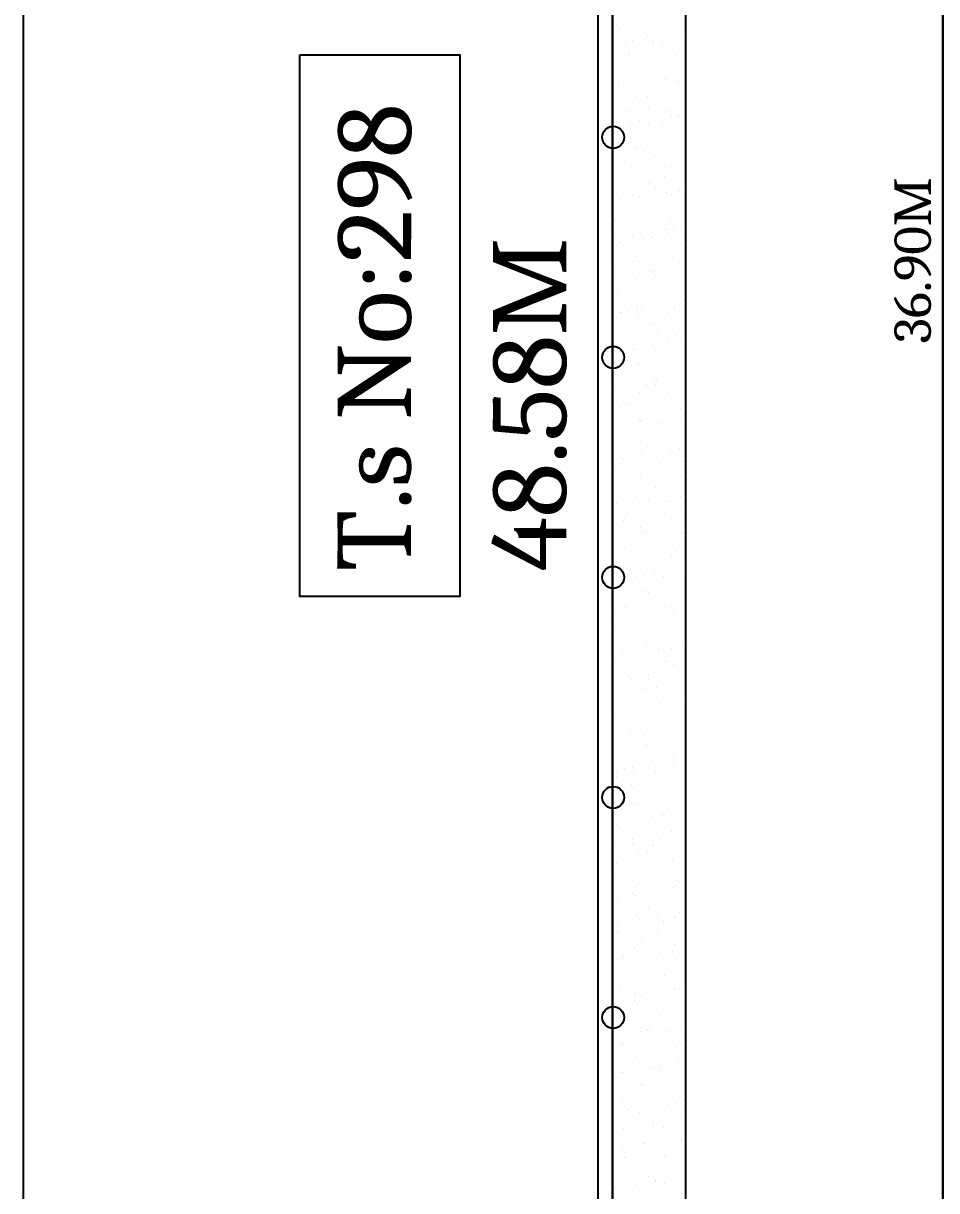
# Model space of a CAD drawing. Header units: metres. Extents: x 54 to 230, y 9 to 104.
# Drawn here: x 54.04 to 66.49, y 40.94 to 56.85 of the extents above; entities that cross this region are included whole.
import ezdxf

# ---------------------------------------------------------------- set-up
doc = ezdxf.new("R2010")
doc.units = ezdxf.units.M
doc.header["$MEASUREMENT"] = 0
for name, color, linetype in [('AS_AT_SITE', 7, 'Continuous'), ('BLK_1_LVL_0_SIDE_SETBACK1', 171, 'Continuous'), ('FMB_OR_PLR', 7, 'Continuous'), ('PER_AISLE_WIDTH', 7, 'Continuous'), ('PLOT_BOUNDARY', 70, 'Continuous'), ('RWH', 130, 'Continuous'), ('SUPER_IMPOSED', 7, 'Continuous'), ('TWO_WHEELER_DRIVE_WAY', 7, 'Continuous')]:
    doc.layers.add(name, color=color, linetype=linetype)
doc.layers.add('DRIVE_WAY', color=254, linetype='Continuous', plot=False)
doc.styles.get("Standard").update_dxf_attribs({"font": 'Cambria.ttf'})

msp = doc.modelspace()

# ---------------------------------------------------------------- linework, layer by layer
at = {"color": 0, "lineweight": 25, "ltscale": 0.25}
for p, q in [((54.043, 103.972), (54.043, 9.383)), ((61.871, 77.079), (61.871, 28.503)), ((62.071, 76.879), (62.071, 28.503))]:
    msp.add_line(p, q, dxfattribs=at)
at = {"color": 0, "linetype": 'Continuous', "lineweight": 25, "ltscale": 0.25}
for p, q in [((62.27, 56.827), (62.27, 56.827)), ((62.794, 56.833), (62.794, 56.833)), ((62.132, 56.815), (62.132, 56.815)), ((62.169, 56.781), (62.169, 56.781)), ((62.544, 56.665), (62.544, 56.665)), ((62.944, 56.797), (62.944, 56.797)), ((62.072, 56.514), (62.072, 56.514)), ((62.234, 56.535), (62.234, 56.535)), ((62.343, 56.622), (62.343, 56.622)), ((62.506, 56.571), (62.506, 56.571)), ((62.524, 56.626), (62.524, 56.626)), ((62.61, 56.584), (62.61, 56.584)), ((62.628, 56.612), (62.628, 56.612)), ((62.773, 56.606), (62.773, 56.606)), ((63.044, 56.642), (63.044, 56.642)), ((63.064, 56.646), (63.064, 56.646)), ((62.283, 56.441), (62.283, 56.441)), ((62.309, 56.417), (62.309, 56.417)), ((62.542, 56.439), (62.542, 56.439)), ((62.579, 56.405), (62.579, 56.405)), ((62.806, 56.448), (62.806, 56.448)), ((62.932, 56.418), (62.932, 56.418)), ((62.537, 56.241), (62.537, 56.241)), ((62.753, 56.246), (62.753, 56.246)), ((62.083, 56.163), (62.083, 56.163)), ((62.152, 56.07), (62.152, 56.07)), ((62.167, 56.11), (62.167, 56.11)), ((62.295, 56.056), (62.295, 56.056)), ((62.419, 56.041), (62.419, 56.041)), ((62.69, 56.077), (62.69, 56.077)), ((62.705, 56.164), (62.705, 56.164)), ((62.79, 56.111), (62.79, 56.111)), ((62.794, 56.091), (62.794, 56.091)), ((62.819, 56.063), (62.819, 56.063)), ((62.952, 56.064), (62.952, 56.064)), ((62.957, 56.112), (62.957, 56.112)), ((62.989, 56.03), (62.989, 56.03)), ((62.152, 56.006), (62.152, 56.006)), ((62.256, 56.02), (62.256, 56.02)), ((62.351, 55.888), (62.351, 55.888)), ((62.47, 55.916), (62.47, 55.916)), ((62.388, 55.854), (62.388, 55.854)), ((62.549, 55.856), (62.549, 55.856)), ((62.244, 55.663), (62.244, 55.663)), ((62.308, 55.67), (62.308, 55.67)), ((62.328, 55.609), (62.328, 55.609)), ((62.562, 55.695), (62.562, 55.695)), ((62.603, 55.548), (62.603, 55.548)), ((62.831, 55.677), (62.831, 55.677)), ((62.867, 55.664), (62.867, 55.664)), ((62.875, 55.584), (62.875, 55.584)), ((62.951, 55.61), (62.951, 55.61)), ((62.979, 55.597), (62.979, 55.597)), ((62.336, 55.513), (62.336, 55.513)), ((62.441, 55.526), (62.441, 55.526)), ((62.562, 55.47), (62.562, 55.47)), ((62.632, 55.415), (62.632, 55.415)), ((62.761, 55.512), (62.761, 55.512)), ((62.798, 55.479), (62.798, 55.479)), ((62.16, 55.337), (62.16, 55.337)), ((62.196, 55.303), (62.196, 55.303)), ((62.321, 55.285), (62.321, 55.285)), ((62.844, 55.292), (62.844, 55.292)), ((62.972, 55.319), (62.972, 55.319)), ((62.37, 55.144), (62.37, 55.144)), ((62.406, 55.162), (62.406, 55.162)), ((62.49, 55.108), (62.49, 55.108)), ((62.574, 55.085), (62.574, 55.085)), ((63.028, 55.163), (63.028, 55.163)), ((63.059, 55.09), (63.059, 55.09)), ((62.087, 54.962), (62.087, 54.962)), ((62.171, 54.913), (62.171, 54.913)), ((62.249, 54.983), (62.249, 54.983)), ((62.521, 55.019), (62.521, 55.019)), ((62.57, 54.961), (62.57, 54.961)), ((62.606, 54.928), (62.606, 54.928)), ((62.625, 55.033), (62.625, 55.033)), ((62.788, 55.054), (62.788, 55.054)), ((62.794, 54.915), (62.794, 54.915)), ((62.333, 54.9), (62.333, 54.9)), ((62.78, 54.768), (62.78, 54.768)), ((62.857, 54.906), (62.857, 54.906)), ((62.075, 54.702), (62.075, 54.702)), ((62.179, 54.593), (62.179, 54.593)), ((62.567, 54.661), (62.567, 54.661)), ((62.587, 54.699), (62.587, 54.699)), ((62.651, 54.607), (62.651, 54.607)), ((62.167, 54.455), (62.167, 54.455)), ((62.271, 54.469), (62.271, 54.469)), ((62.346, 54.514), (62.346, 54.514)), ((62.434, 54.49), (62.434, 54.49)), ((62.705, 54.526), (62.705, 54.526)), ((62.809, 54.539), (62.809, 54.539)), ((62.869, 54.521), (62.869, 54.521)), ((62.972, 54.561), (62.972, 54.561)), ((62.979, 54.586), (62.979, 54.586)), ((63.016, 54.552), (63.016, 54.552)), ((62.088, 54.317), (62.088, 54.317)), ((62.332, 54.413), (62.332, 54.413)), ((62.378, 54.41), (62.378, 54.41)), ((62.415, 54.376), (62.415, 54.376)), ((62.6, 54.314), (62.6, 54.314)), ((62.955, 54.414), (62.955, 54.414)), ((62.106, 54.159), (62.106, 54.159)), ((62.358, 54.129), (62.358, 54.129)), ((62.589, 54.217), (62.589, 54.217)), ((62.729, 54.16), (62.729, 54.16)), ((62.882, 54.136), (62.882, 54.136)), ((62.19, 54.105), (62.19, 54.105)), ((62.351, 53.961), (62.351, 53.961)), ((62.455, 53.975), (62.455, 53.975)), ((62.618, 53.996), (62.618, 53.996)), ((62.788, 54.034), (62.788, 54.034)), ((62.813, 54.106), (62.813, 54.106)), ((62.825, 54.001), (62.825, 54.001)), ((62.89, 54.032), (62.89, 54.032)), ((62.994, 54.046), (62.994, 54.046)), ((62.08, 53.925), (62.08, 53.925)), ((62.101, 53.931), (62.101, 53.931)), ((62.187, 53.859), (62.187, 53.859)), ((62.224, 53.825), (62.224, 53.825)), ((62.494, 53.912), (62.494, 53.912)), ((62.612, 53.929), (62.612, 53.929)), ((62.999, 53.841), (62.999, 53.841)), ((62.267, 53.658), (62.267, 53.658)), ((62.371, 53.744), (62.371, 53.744)), ((62.398, 53.666), (62.398, 53.666)), ((62.89, 53.659), (62.89, 53.659)), ((62.894, 53.75), (62.894, 53.75)), ((62.113, 53.546), (62.113, 53.546)), ((62.352, 53.604), (62.352, 53.604)), ((62.597, 53.483), (62.597, 53.483)), ((62.625, 53.543), (62.625, 53.543)), ((62.64, 53.481), (62.64, 53.481)), ((62.802, 53.503), (62.802, 53.503)), ((62.974, 53.606), (62.974, 53.606)), ((62.101, 53.411), (62.101, 53.411)), ((62.264, 53.432), (62.264, 53.432)), ((62.384, 53.358), (62.384, 53.358)), ((62.536, 53.468), (62.536, 53.468)), ((62.634, 53.45), (62.634, 53.45)), ((62.655, 53.411), (62.655, 53.411)), ((62.907, 53.365), (62.907, 53.365)), ((62.126, 53.16), (62.126, 53.16)), ((62.429, 53.157), (62.429, 53.157)), ((62.637, 53.158), (62.637, 53.158)), ((62.808, 53.29), (62.808, 53.29)), ((63.052, 53.158), (63.052, 53.158)), ((62.206, 53.115), (62.206, 53.115)), ((62.513, 53.104), (62.513, 53.104)), ((62.987, 53.009), (62.987, 53.009)), ((63.007, 53.108), (63.007, 53.108)), ((63.044, 53.074), (63.044, 53.074)), ((62.182, 52.903), (62.182, 52.903)), ((62.194, 52.909), (62.194, 52.909)), ((62.286, 52.917), (62.286, 52.917)), ((62.396, 52.973), (62.396, 52.973)), ((62.406, 52.932), (62.406, 52.932)), ((62.442, 52.898), (62.442, 52.898)), ((62.448, 52.938), (62.448, 52.938)), ((62.72, 52.974), (62.72, 52.974)), ((62.817, 52.91), (62.817, 52.91)), ((62.824, 52.988), (62.824, 52.988)), ((62.92, 52.98), (62.92, 52.98)), ((62.138, 52.775), (62.138, 52.775)), ((62.616, 52.739), (62.616, 52.739)), ((62.65, 52.773), (62.65, 52.773)), ((62.409, 52.588), (62.409, 52.588)), ((62.59, 52.656), (62.59, 52.656)), ((62.675, 52.603), (62.675, 52.603)), ((62.815, 52.557), (62.815, 52.557)), ((62.852, 52.523), (62.852, 52.523)), ((62.932, 52.594), (62.932, 52.594)), ((62.094, 52.374), (62.094, 52.374)), ((62.151, 52.39), (62.151, 52.39)), ((62.214, 52.381), (62.214, 52.381)), ((62.356, 52.408), (62.356, 52.408)), ((62.366, 52.41), (62.366, 52.41)), ((62.47, 52.423), (62.47, 52.423)), ((62.633, 52.445), (62.633, 52.445)), ((62.663, 52.387), (62.663, 52.387)), ((62.904, 52.481), (62.904, 52.481)), ((62.978, 52.409), (62.978, 52.409)), ((63.009, 52.494), (63.009, 52.494)), ((63.026, 52.363), (63.026, 52.363)), ((62.251, 52.347), (62.251, 52.347)), ((62.421, 52.202), (62.421, 52.202)), ((62.945, 52.209), (62.945, 52.209)), ((62.129, 52.155), (62.129, 52.155)), ((62.213, 52.101), (62.213, 52.101)), ((62.425, 52.188), (62.425, 52.188)), ((62.752, 52.156), (62.752, 52.156)), ((62.836, 52.102), (62.836, 52.102)), ((62.164, 52.004), (62.164, 52.004)), ((62.517, 51.907), (62.517, 51.907)), ((62.551, 51.916), (62.551, 51.916)), ((62.624, 52.005), (62.624, 52.005)), ((62.655, 51.93), (62.655, 51.93)), ((62.661, 51.972), (62.661, 51.972)), ((62.675, 52.002), (62.675, 52.002)), ((62.817, 51.951), (62.817, 51.951)), ((62.116, 51.859), (62.116, 51.859)), ((62.279, 51.88), (62.279, 51.88)), ((62.434, 51.817), (62.434, 51.817)), ((62.835, 51.812), (62.835, 51.812)), ((62.957, 51.823), (62.957, 51.823)), ((62.176, 51.619), (62.176, 51.619)), ((62.234, 51.637), (62.234, 51.637)), ((62.291, 51.654), (62.291, 51.654)), ((62.375, 51.6), (62.375, 51.6)), ((62.688, 51.617), (62.688, 51.617)), ((62.913, 51.655), (62.913, 51.655)), ((62.998, 51.601), (62.998, 51.601)), ((63.034, 51.63), (63.034, 51.63)), ((62.433, 51.454), (62.433, 51.454)), ((62.447, 51.431), (62.447, 51.431)), ((62.47, 51.42), (62.47, 51.42)), ((62.679, 51.407), (62.679, 51.407)), ((62.735, 51.423), (62.735, 51.423)), ((62.839, 51.436), (62.839, 51.436)), ((62.97, 51.438), (62.97, 51.438)), ((63.002, 51.458), (63.002, 51.458)), ((62.197, 51.352), (62.197, 51.352)), ((62.301, 51.365), (62.301, 51.365)), ((62.463, 51.387), (62.463, 51.387)), ((62.644, 51.261), (62.644, 51.261)), ((62.189, 51.234), (62.189, 51.234)), ((62.452, 51.153), (62.452, 51.153)), ((62.536, 51.099), (62.536, 51.099)), ((62.7, 51.231), (62.7, 51.231)), ((62.459, 51.046), (62.459, 51.046)), ((62.843, 51.079), (62.843, 51.079)), ((62.88, 51.045), (62.88, 51.045)), ((62.919, 50.929), (62.919, 50.929)), ((62.983, 51.053), (62.983, 51.053)), ((63.023, 50.943), (63.023, 50.943)), ((62.109, 50.822), (62.109, 50.822)), ((62.201, 50.848), (62.201, 50.848)), ((62.217, 50.905), (62.217, 50.905)), ((62.242, 50.903), (62.242, 50.903)), ((62.278, 50.869), (62.278, 50.869)), ((62.381, 50.858), (62.381, 50.858)), ((62.485, 50.872), (62.485, 50.872)), ((62.648, 50.893), (62.648, 50.893)), ((62.713, 50.846), (62.713, 50.846)), ((62.84, 50.906), (62.84, 50.906)), ((63.054, 50.885), (63.054, 50.885)), ((62.452, 50.71), (62.452, 50.71)), ((62.472, 50.661), (62.472, 50.661)), ((62.614, 50.652), (62.614, 50.652)), ((62.995, 50.667), (62.995, 50.667)), ((62.075, 50.597), (62.075, 50.597)), ((62.214, 50.463), (62.214, 50.463)), ((62.651, 50.527), (62.651, 50.527)), ((62.688, 50.494), (62.688, 50.494)), ((62.698, 50.598), (62.698, 50.598)), ((62.726, 50.46), (62.726, 50.46)), ((62.087, 50.318), (62.087, 50.318)), ((62.131, 50.307), (62.131, 50.307)), ((62.294, 50.329), (62.294, 50.329)), ((62.379, 50.404), (62.379, 50.404)), ((62.565, 50.365), (62.565, 50.365)), ((62.669, 50.378), (62.669, 50.378)), ((62.832, 50.4), (62.832, 50.4)), ((62.862, 50.334), (62.862, 50.334)), ((63.002, 50.405), (63.002, 50.405)), ((62.152, 50.15), (62.152, 50.15)), ((62.261, 50.159), (62.261, 50.159)), ((62.484, 50.275), (62.484, 50.275)), ((62.775, 50.151), (62.775, 50.151)), ((63.008, 50.282), (63.008, 50.282)), ((63.061, 50.152), (63.061, 50.152)), ((62.227, 50.078), (62.227, 50.078)), ((62.237, 50.096), (62.237, 50.096)), ((62.46, 49.976), (62.46, 49.976)), ((62.738, 50.075), (62.738, 50.075)), ((62.86, 50.098), (62.86, 50.098)), ((62.315, 49.814), (62.315, 49.814)), ((62.478, 49.835), (62.478, 49.835)), ((62.497, 49.942), (62.497, 49.942)), ((62.497, 49.89), (62.497, 49.89)), ((62.54, 49.903), (62.54, 49.903)), ((62.75, 49.871), (62.75, 49.871)), ((62.854, 49.885), (62.854, 49.885)), ((63.016, 49.906), (63.016, 49.906)), ((63.02, 49.897), (63.02, 49.897)), ((62.211, 49.8), (62.211, 49.8)), ((62.239, 49.692), (62.239, 49.692)), ((62.671, 49.783), (62.671, 49.783)), ((62.751, 49.69), (62.751, 49.69)), ((62.314, 49.649), (62.314, 49.649)), ((62.398, 49.596), (62.398, 49.596)), ((62.51, 49.505), (62.51, 49.505)), ((62.87, 49.601), (62.87, 49.601)), ((62.907, 49.567), (62.907, 49.567)), ((62.937, 49.65), (62.937, 49.65)), ((63.021, 49.597), (63.021, 49.597)), ((63.033, 49.511), (63.033, 49.511)), ((62.079, 49.401), (62.079, 49.401)), ((62.269, 49.425), (62.269, 49.425)), ((62.306, 49.391), (62.306, 49.391)), ((62.662, 49.342), (62.662, 49.342)), ((62.702, 49.402), (62.702, 49.402)), ((62.934, 49.378), (62.934, 49.378)), ((63.038, 49.391), (63.038, 49.391)), ((62.124, 49.271), (62.124, 49.271)), ((62.252, 49.307), (62.252, 49.307)), ((62.396, 49.307), (62.396, 49.307)), ((62.48, 49.232), (62.48, 49.232)), ((62.5, 49.32), (62.5, 49.32)), ((62.763, 49.304), (62.763, 49.304)), ((62.475, 49.148), (62.475, 49.148)), ((62.522, 49.119), (62.522, 49.119)), ((62.56, 49.095), (62.56, 49.095)), ((62.679, 49.049), (62.679, 49.049)), ((63.046, 49.126), (63.046, 49.126)), ((62.078, 48.874), (62.078, 48.874)), ((62.241, 48.9), (62.241, 48.9)), ((62.264, 48.921), (62.264, 48.921)), ((62.716, 49.016), (62.716, 49.016)), ((62.776, 48.919), (62.776, 48.919)), ((62.863, 48.901), (62.863, 48.901)), ((62.114, 48.84), (62.114, 48.84)), ((62.146, 48.756), (62.146, 48.756)), ((62.309, 48.777), (62.309, 48.777)), ((62.535, 48.734), (62.535, 48.734)), ((62.58, 48.813), (62.58, 48.813)), ((62.684, 48.827), (62.684, 48.827)), ((62.847, 48.848), (62.847, 48.848)), ((62.89, 48.856), (62.89, 48.856)), ((63.058, 48.741), (63.058, 48.741)), ((62.098, 48.593), (62.098, 48.593)), ((62.288, 48.681), (62.288, 48.681)), ((62.637, 48.648), (62.637, 48.648)), ((62.721, 48.594), (62.721, 48.594)), ((62.277, 48.536), (62.277, 48.536)), ((62.402, 48.399), (62.402, 48.399)), ((62.488, 48.498), (62.488, 48.498)), ((62.524, 48.465), (62.524, 48.465)), ((62.789, 48.534), (62.789, 48.534)), ((63.025, 48.401), (63.025, 48.401)), ((62.226, 48.249), (62.226, 48.249)), ((62.33, 48.262), (62.33, 48.262)), ((62.493, 48.284), (62.493, 48.284)), ((62.547, 48.349), (62.547, 48.349)), ((62.698, 48.305), (62.698, 48.305)), ((62.765, 48.32), (62.765, 48.32)), ((62.869, 48.333), (62.869, 48.333)), ((63.031, 48.355), (63.031, 48.355)), ((62.097, 48.13), (62.097, 48.13)), ((62.176, 48.146), (62.176, 48.146)), ((62.26, 48.092), (62.26, 48.092)), ((62.29, 48.151), (62.29, 48.151)), ((62.798, 48.147), (62.798, 48.147)), ((62.801, 48.148), (62.801, 48.148)), ((62.883, 48.093), (62.883, 48.093)), ((62.897, 48.123), (62.897, 48.123)), ((62.934, 48.089), (62.934, 48.089)), ((62.296, 47.947), (62.296, 47.947)), ((62.333, 47.913), (62.333, 47.913)), ((62.56, 47.963), (62.56, 47.963)), ((62.302, 47.765), (62.302, 47.765)), ((62.411, 47.755), (62.411, 47.755)), ((62.507, 47.754), (62.507, 47.754)), ((62.515, 47.769), (62.515, 47.769)), ((62.564, 47.899), (62.564, 47.899)), ((62.677, 47.79), (62.677, 47.79)), ((62.814, 47.763), (62.814, 47.763)), ((62.949, 47.826), (62.949, 47.826)), ((63.053, 47.84), (63.053, 47.84)), ((62.139, 47.719), (62.139, 47.719)), ((62.337, 47.645), (62.337, 47.645)), ((62.421, 47.591), (62.421, 47.591)), ((62.96, 47.646), (62.96, 47.646)), ((63.044, 47.592), (63.044, 47.592)), ((62.573, 47.578), (62.573, 47.578)), ((62.706, 47.572), (62.706, 47.572)), ((62.743, 47.538), (62.743, 47.538)), ((62.102, 47.397), (62.102, 47.397)), ((62.105, 47.396), (62.105, 47.396)), ((62.142, 47.362), (62.142, 47.362)), ((62.315, 47.38), (62.315, 47.38)), ((62.699, 47.275), (62.699, 47.275)), ((62.725, 47.398), (62.725, 47.398)), ((62.826, 47.378), (62.826, 47.378)), ((62.862, 47.297), (62.862, 47.297)), ((62.917, 47.378), (62.917, 47.378)), ((62.161, 47.204), (62.161, 47.204)), ((62.316, 47.203), (62.316, 47.203)), ((62.323, 47.226), (62.323, 47.226)), ((62.499, 47.144), (62.499, 47.144)), ((62.585, 47.192), (62.585, 47.192)), ((62.595, 47.262), (62.595, 47.262)), ((62.327, 46.995), (62.327, 46.995)), ((62.515, 47.02), (62.515, 47.02)), ((62.552, 46.987), (62.552, 46.987)), ((62.583, 47.09), (62.583, 47.09)), ((62.839, 46.992), (62.839, 46.992)), ((62.264, 46.896), (62.264, 46.896)), ((62.598, 46.807), (62.598, 46.807)), ((62.726, 46.827), (62.726, 46.827)), ((62.887, 46.897), (62.887, 46.897)), ((63.046, 46.803), (63.046, 46.803)), ((62.124, 46.652), (62.124, 46.652)), ((62.241, 46.697), (62.241, 46.697)), ((62.345, 46.711), (62.345, 46.711)), ((62.508, 46.732), (62.508, 46.732)), ((62.66, 46.643), (62.66, 46.643)), ((62.779, 46.768), (62.779, 46.768)), ((62.884, 46.782), (62.884, 46.782)), ((62.925, 46.645), (62.925, 46.645)), ((62.122, 46.588), (62.122, 46.588)), ((62.34, 46.609), (62.34, 46.609)), ((62.745, 46.59), (62.745, 46.59)), ((62.852, 46.607), (62.852, 46.607)), ((62.962, 46.611), (62.962, 46.611)), ((62.324, 46.469), (62.324, 46.469)), ((62.36, 46.435), (62.36, 46.435)), ((62.425, 46.395), (62.425, 46.395)), ((62.61, 46.422), (62.61, 46.422)), ((63.048, 46.396), (63.048, 46.396)), ((62.154, 46.168), (62.154, 46.168)), ((62.353, 46.224), (62.353, 46.224)), ((62.425, 46.204), (62.425, 46.204)), ((62.53, 46.217), (62.53, 46.217)), ((62.534, 46.276), (62.534, 46.276)), ((62.692, 46.239), (62.692, 46.239)), ((62.864, 46.221), (62.864, 46.221)), ((62.964, 46.274), (62.964, 46.274)), ((63.068, 46.288), (63.068, 46.288)), ((62.083, 46.017), (62.083, 46.017)), ((62.199, 46.141), (62.199, 46.141)), ((62.283, 46.088), (62.283, 46.088)), ((62.623, 46.036), (62.623, 46.036)), ((62.733, 46.094), (62.733, 46.094)), ((62.77, 46.06), (62.77, 46.06)), ((62.822, 46.142), (62.822, 46.142)), ((62.906, 46.089), (62.906, 46.089)), ((62.132, 45.918), (62.132, 45.918)), ((62.169, 45.884), (62.169, 45.884)), ((62.365, 45.838), (62.365, 45.838)), ((62.587, 45.894), (62.587, 45.894)), ((62.877, 45.836), (62.877, 45.836)), ((62.944, 45.9), (62.944, 45.9)), ((62.343, 45.725), (62.343, 45.725)), ((62.61, 45.71), (62.61, 45.71)), ((62.714, 45.724), (62.714, 45.724)), ((62.877, 45.745), (62.877, 45.745)), ((62.072, 45.639), (62.072, 45.639)), ((62.095, 45.632), (62.095, 45.632)), ((62.176, 45.653), (62.176, 45.653)), ((62.338, 45.674), (62.338, 45.674)), ((62.36, 45.64), (62.36, 45.64)), ((62.445, 45.587), (62.445, 45.587)), ((62.542, 45.542), (62.542, 45.542)), ((62.636, 45.651), (62.636, 45.651)), ((62.983, 45.642), (62.983, 45.642)), ((63.068, 45.588), (63.068, 45.588)), ((62.126, 45.392), (62.126, 45.392)), ((62.378, 45.453), (62.378, 45.453)), ((62.579, 45.509), (62.579, 45.509)), ((62.748, 45.393), (62.748, 45.393)), ((62.889, 45.451), (62.889, 45.451)), ((62.108, 45.246), (62.108, 45.246)), ((62.648, 45.266), (62.648, 45.266)), ((62.753, 45.349), (62.753, 45.349)), ((62.794, 45.216), (62.794, 45.216)), ((62.898, 45.23), (62.898, 45.23)), ((63.061, 45.252), (63.061, 45.252)), ((62.152, 45.174), (62.152, 45.174)), ((62.256, 45.146), (62.256, 45.146)), ((62.36, 45.159), (62.36, 45.159)), ((62.39, 45.068), (62.39, 45.068)), ((62.522, 45.14), (62.522, 45.14)), ((62.523, 45.181), (62.523, 45.181)), ((62.606, 45.086), (62.606, 45.086)), ((62.902, 45.065), (62.902, 45.065)), ((62.952, 45.167), (62.952, 45.167)), ((62.989, 45.133), (62.989, 45.133)), ((62.287, 44.891), (62.287, 44.891)), ((62.351, 44.991), (62.351, 44.991)), ((62.388, 44.957), (62.388, 44.957)), ((62.661, 44.88), (62.661, 44.88)), ((62.91, 44.892), (62.91, 44.892)), ((62.121, 44.861), (62.121, 44.861)), ((62.562, 44.798), (62.562, 44.798)), ((62.979, 44.723), (62.979, 44.723)), ((62.145, 44.584), (62.145, 44.584)), ((62.169, 44.616), (62.169, 44.616)), ((62.403, 44.682), (62.403, 44.682)), ((62.44, 44.652), (62.44, 44.652)), ((62.544, 44.666), (62.544, 44.666)), ((62.683, 44.639), (62.683, 44.639)), ((62.707, 44.687), (62.707, 44.687)), ((62.761, 44.616), (62.761, 44.616)), ((62.768, 44.585), (62.768, 44.585)), ((62.798, 44.582), (62.798, 44.582)), ((62.915, 44.68), (62.915, 44.68)), ((62.133, 44.475), (62.133, 44.475)), ((62.16, 44.44), (62.16, 44.44)), ((62.196, 44.406), (62.196, 44.406)), ((62.673, 44.495), (62.673, 44.495)), ((62.972, 44.422), (62.972, 44.422)), ((62.37, 44.247), (62.37, 44.247)), ((62.416, 44.297), (62.416, 44.297)), ((62.449, 44.391), (62.449, 44.391)), ((62.927, 44.295), (62.927, 44.295)), ((62.086, 44.088), (62.086, 44.088)), ((62.146, 44.09), (62.146, 44.09)), ((62.19, 44.101), (62.19, 44.101)), ((62.222, 44.137), (62.222, 44.137)), ((62.353, 44.123), (62.353, 44.123)), ((62.625, 44.158), (62.625, 44.158)), ((62.686, 44.11), (62.686, 44.11)), ((62.729, 44.172), (62.729, 44.172)), ((62.845, 44.138), (62.845, 44.138)), ((62.891, 44.194), (62.891, 44.194)), ((62.307, 44.083), (62.307, 44.083)), ((62.57, 44.064), (62.57, 44.064)), ((62.606, 44.031), (62.606, 44.031)), ((62.929, 44.084), (62.929, 44.084)), ((62.428, 43.912), (62.428, 43.912)), ((62.61, 43.89), (62.61, 43.89)), ((62.78, 43.871), (62.78, 43.871)), ((62.94, 43.909), (62.94, 43.909)), ((62.158, 43.705), (62.158, 43.705)), ((62.179, 43.696), (62.179, 43.696)), ((62.375, 43.608), (62.375, 43.608)), ((62.384, 43.636), (62.384, 43.636)), ((62.537, 43.629), (62.537, 43.629)), ((62.699, 43.724), (62.699, 43.724)), ((62.809, 43.665), (62.809, 43.665)), ((62.913, 43.679), (62.913, 43.679)), ((62.979, 43.689), (62.979, 43.689)), ((63.007, 43.637), (63.007, 43.637)), ((63.016, 43.655), (63.016, 43.655)), ((62.271, 43.594), (62.271, 43.594)), ((62.378, 43.513), (62.378, 43.513)), ((62.415, 43.479), (62.415, 43.479)), ((62.441, 43.526), (62.441, 43.526)), ((62.468, 43.582), (62.468, 43.582)), ((62.952, 43.524), (62.952, 43.524)), ((62.149, 43.388), (62.149, 43.388)), ((62.171, 43.319), (62.171, 43.319)), ((62.589, 43.32), (62.589, 43.32)), ((62.711, 43.339), (62.711, 43.339)), ((62.772, 43.389), (62.772, 43.389)), ((62.453, 43.141), (62.453, 43.141)), ((62.545, 43.135), (62.545, 43.135)), ((62.722, 43.136), (62.722, 43.136)), ((62.788, 43.138), (62.788, 43.138)), ((62.965, 43.138), (62.965, 43.138)), ((62.994, 43.171), (62.994, 43.171)), ((62.184, 43.065), (62.184, 43.065)), ((62.455, 43.1), (62.455, 43.1)), ((62.559, 43.114), (62.559, 43.114)), ((62.63, 43.082), (62.63, 43.082)), ((62.825, 43.104), (62.825, 43.104)), ((62.184, 42.934), (62.184, 42.934)), ((62.187, 42.962), (62.187, 42.962)), ((62.224, 42.928), (62.224, 42.928)), ((62.31, 42.887), (62.31, 42.887)), ((62.724, 42.953), (62.724, 42.953)), ((62.933, 42.888), (62.933, 42.888)), ((62.999, 42.944), (62.999, 42.944)), ((62.398, 42.769), (62.398, 42.769)), ((62.466, 42.756), (62.466, 42.756)), ((62.978, 42.753), (62.978, 42.753)), ((62.084, 42.633), (62.084, 42.633)), ((62.101, 42.536), (62.101, 42.536)), ((62.168, 42.58), (62.168, 42.58)), ((62.196, 42.549), (62.196, 42.549)), ((62.205, 42.55), (62.205, 42.55)), ((62.368, 42.571), (62.368, 42.571)), ((62.597, 42.586), (62.597, 42.586)), ((62.634, 42.553), (62.634, 42.553)), ((62.64, 42.607), (62.64, 42.607)), ((62.707, 42.634), (62.707, 42.634)), ((62.736, 42.568), (62.736, 42.568)), ((62.744, 42.621), (62.744, 42.621)), ((62.791, 42.581), (62.791, 42.581)), ((62.906, 42.642), (62.906, 42.642)), ((62.472, 42.386), (62.472, 42.386)), ((62.478, 42.37), (62.478, 42.37)), ((62.808, 42.393), (62.808, 42.393)), ((62.99, 42.368), (62.99, 42.368)), ((62.206, 42.218), (62.206, 42.218)), ((62.749, 42.183), (62.749, 42.183)), ((63.007, 42.211), (63.007, 42.211)), ((63.044, 42.177), (63.044, 42.177)), ((62.209, 42.163), (62.209, 42.163)), ((62.245, 42.132), (62.245, 42.132)), ((62.286, 42.043), (62.286, 42.043)), ((62.33, 42.079), (62.33, 42.079)), ((62.39, 42.056), (62.39, 42.056)), ((62.406, 42.035), (62.406, 42.035)), ((62.552, 42.078), (62.552, 42.078)), ((62.824, 42.113), (62.824, 42.113)), ((62.868, 42.134), (62.868, 42.134)), ((62.928, 42.127), (62.928, 42.127)), ((62.953, 42.08), (62.953, 42.08)), ((62.442, 42.002), (62.442, 42.002)), ((62.491, 41.985), (62.491, 41.985)), ((62.633, 41.885), (62.633, 41.885)), ((63.003, 41.982), (63.003, 41.982)), ((62.221, 41.778), (62.221, 41.778)), ((62.616, 41.842), (62.616, 41.842)), ((62.762, 41.797), (62.762, 41.797)), ((62.407, 41.632), (62.407, 41.632)), ((62.47, 41.549), (62.47, 41.549)), ((62.491, 41.578), (62.491, 41.578)), ((62.504, 41.599), (62.504, 41.599)), ((62.574, 41.563), (62.574, 41.563)), ((62.737, 41.584), (62.737, 41.584)), ((62.815, 41.66), (62.815, 41.66)), ((62.852, 41.626), (62.852, 41.626)), ((63.008, 41.62), (63.008, 41.62)), ((63.015, 41.597), (63.015, 41.597)), ((63.03, 41.633), (63.03, 41.633)), ((62.172, 41.383), (62.172, 41.383)), ((62.198, 41.513), (62.198, 41.513)), ((62.214, 41.484), (62.214, 41.484)), ((62.234, 41.393), (62.234, 41.393)), ((62.251, 41.45), (62.251, 41.45)), ((62.774, 41.412), (62.774, 41.412)), ((62.795, 41.384), (62.795, 41.384)), ((63.026, 41.466), (63.026, 41.466)), ((62.425, 41.291), (62.425, 41.291)), ((62.516, 41.214), (62.516, 41.214)), ((62.568, 41.131), (62.568, 41.131)), ((62.624, 41.109), (62.624, 41.109)), ((62.653, 41.077), (62.653, 41.077)), ((62.661, 41.075), (62.661, 41.075)), ((62.759, 41.069), (62.759, 41.069)), ((62.921, 41.091), (62.921, 41.091)), ((63.028, 41.212), (63.028, 41.212)), ((62.116, 40.985), (62.116, 40.985)), ((62.22, 40.998), (62.22, 40.998)), ((62.247, 41.007), (62.247, 41.007)), ((62.383, 41.02), (62.383, 41.02)), ((62.654, 41.055), (62.654, 41.055)), ((62.787, 41.027), (62.787, 41.027))]:
    msp.add_line(p, q, dxfattribs=at)
at = {"color": 0, "lineweight": 25, "ltscale": 0.25}
msp.add_lwpolyline([(77.541, 74.544), (79.571, 73.985), (79.571, 28.503), (80.571, 28.503), (80.571, 74.747), (72.824, 76.879), (62.071, 76.879), (62.071, 28.503), (63.071, 28.503), (63.071, 75.879), (72.689, 75.879), (77.339, 74.599)], dxfattribs=at)
at = {"lineweight": 25, "ltscale": 0.25}
msp.add_lwpolyline([(66.571, 28.503), (62.071, 28.503), (62.071, 74.599), (77.541, 74.599), (80.571, 74.599), (80.571, 28.503), (77.541, 28.503), (77.541, 71.199), (66.571, 71.199)], close=True, dxfattribs=at)
at = {"color": 0}
msp.add_lwpolyline([(57.813, 56.423), (59.993, 56.423), (59.993, 49.039), (57.813, 49.039)], close=True, dxfattribs=at)
at = {"color": 0, "lineweight": 25, "ltscale": 0.25}
for centre in [(62.081, 55.297), (62.081, 52.297), (62.081, 49.297), (62.081, 46.297), (62.081, 43.297), (62.081, 43.297)]:
    msp.add_circle(centre, 0.15, dxfattribs=at)
at = {"layer": 'AS_AT_SITE', "color": 6}
msp.add_lwpolyline([(80.771, 74.899), (72.851, 77.079), (61.871, 77.079), (61.871, 28.503), (80.771, 28.503)], close=True, dxfattribs=at)
at = {"layer": 'BLK_1_LVL_0_SIDE_SETBACK1', "lineweight": 25, "ltscale": 0.25}
msp.add_lwpolyline([(61.871, 34.299), (66.571, 34.299), (66.571, 71.199), (61.871, 71.199)], close=True, dxfattribs=at)
at = {"layer": 'DRIVE_WAY', "color": 254, "lineweight": 25, "ltscale": 0.25}
msp.add_lwpolyline([(62.071, 28.528), (66.571, 28.528), (66.571, 71.199), (62.071, 71.199)], close=True, dxfattribs=at)
at = {"layer": 'FMB_OR_PLR', "color": 70}
msp.add_lwpolyline([(80.771, 74.899), (72.851, 77.079), (61.871, 77.079), (61.871, 28.503), (80.771, 28.503)], close=True, dxfattribs=at)
at = {"layer": 'PER_AISLE_WIDTH', "color": 5}
msp.add_lwpolyline([(66.571, 71.199), (62.071, 71.199), (62.071, 37.869), (66.571, 37.869)], close=True, dxfattribs=at)
at = {"layer": 'PLOT_BOUNDARY', "color": 70, "lineweight": 25, "ltscale": 0.25}
msp.add_lwpolyline([(80.771, 74.899), (72.851, 77.079), (61.871, 77.079), (61.871, 28.503), (80.771, 28.503)], close=True, dxfattribs=at)
at = {"layer": 'RWH', "color": 130, "lineweight": 25, "ltscale": 0.25}
msp.add_lwpolyline([(72.689, 75.879), (77.339, 74.599), (79.571, 73.985), (79.571, 28.503), (80.571, 28.503), (80.571, 74.747), (72.824, 76.879), (62.071, 76.879), (62.071, 28.503), (63.071, 28.503), (63.071, 75.879)], close=True, dxfattribs=at)
at = {"layer": 'SUPER_IMPOSED', "color": 5}
msp.add_lwpolyline([(80.771, 74.899), (72.851, 77.079), (61.871, 77.079), (61.871, 28.503), (80.771, 28.503)], close=True, dxfattribs=at)
at = {"layer": 'TWO_WHEELER_DRIVE_WAY', "color": 6}
msp.add_lwpolyline([(66.571, 28.528), (62.071, 28.528), (62.071, 74.599), (77.541, 74.599), (80.571, 74.599), (80.571, 28.528), (77.541, 28.528), (77.541, 71.199), (66.571, 71.199)], close=True, dxfattribs=at)

# ---------------------------------------------------------------- texts
at = {"color": 0}
for s, height, p in [('T.s No:298', 1, (59.325, 49.383)), ('36.90M', 0.5, (66.41, 52.487)), ('48.58M', 1, (61.441, 49.383))]:
    msp.add_text(s, height=height, rotation=89.9607, dxfattribs=at).set_placement(p)

doc.saveas('drawing.dxf')
